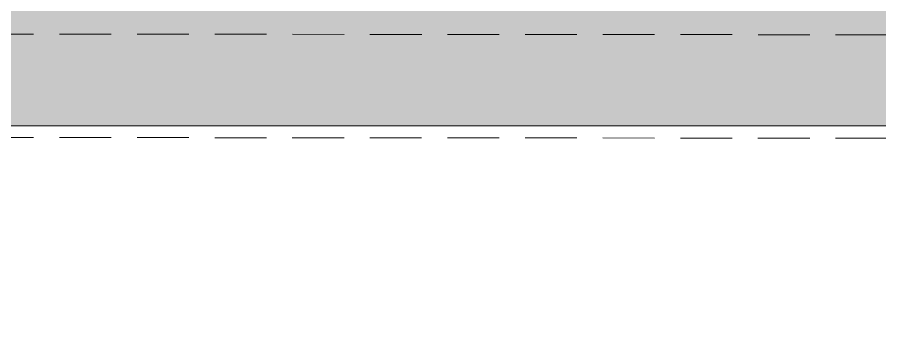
# Model space of a CAD drawing. Header units: inches. Extents: x 27644242 to 29005101, y -955243 to 216979.
# Drawn here: x 28747994 to 28760496, y -338772 to -334327 of the extents above; entities that cross this region are included whole.
import ezdxf

# ---------------------------------------------------------------- set-up
doc = ezdxf.new("R2010")
doc.units = ezdxf.units.IN
doc.header["$MEASUREMENT"] = 0
doc.linetypes.add('01-Xref Col Podium Lvl-1$0$HIDDEN', pattern=[0.375, 0.25, -0.125])
doc.layers.add('ELEVATION', color=40, linetype='Continuous', lineweight=13)
doc.layers.add('RVA Site Boundary', color=17, linetype='Continuous', lineweight=15)
doc.layers.add('HATCH', color=9, linetype='Continuous')

msp = doc.modelspace()

# ---------------------------------------------------------------- hatches: boundary and pattern name
at = {"layer": 'HATCH', "ltscale": 500, "true_color": 0x1f7f00, "transparency": 33554508}
h = msp.add_hatch(color=86, dxfattribs=at)
h.dxf.hatch_style = 1
h.paths.add_polyline_path([(28779889.8, -343146.5), (28786372.8, -341428.7), (28789422.2, -340680), (28792994.8, -339943.5), (28793157.2, -339909.9), (28793126.1, -339777.4), (28790698.8, -330184.7), (28767243.5, -330086.7), (28742984.1, -330067.7), (28728662.3, -330062.4), (28716553.2, -330098.1), (28716553.2, -335900.8), (28773507.9, -335900.8), (28773507.9, -344986)])

# ---------------------------------------------------------------- linework, layer by layer
at = {"layer": 'ELEVATION', "ltscale": 500}
msp.add_lwpolyline([(28716553.2, -330072.1), (28716553.2, -335900.8), (28773507.9, -335900.8), (28773507.9, -344912)], dxfattribs=at)
at = {"layer": 'RVA Site Boundary', "linetype": '01-Xref Col Podium Lvl-1$0$HIDDEN', "ltscale": 3000}
for points in [[(28742981.5, -334567.7), (28767232.3, -334586.7), (28787191.9, -334670.1), (28787650.3, -336481.4), (28785259.9, -337068.3), (28778690.3, -338809.1), (28775344.9, -339773.3), (28768106.5, -341683.2), (28770492.4, -351637.4), (28771116.3, -354202.5), (28768872.1, -353657.8), (28763115.2, -355504), (28761838.7, -355837.4), (28755905.9, -355671.4), (28749977.9, -355866.7), (28749256.9, -355932.4), (28741955.5, -356349.3)], [(28742980.7, -336067.7), (28767228.6, -336086.7), (28782861.6, -336152), (28778290.4, -337363.3), (28774945.8, -338327.3), (28766306.1, -340606.9), (28769034.3, -351989.4), (28769076.8, -352163.9), (28768815.9, -352100.5), (28762696.4, -354063.1), (28761666.7, -354332), (28755902.2, -354170.7), (28749885, -354368.9), (28749146.1, -354436.3), (28741844.7, -354853.2)]]:
    msp.add_lwpolyline(points, dxfattribs=at)

doc.saveas('drawing.dxf')
